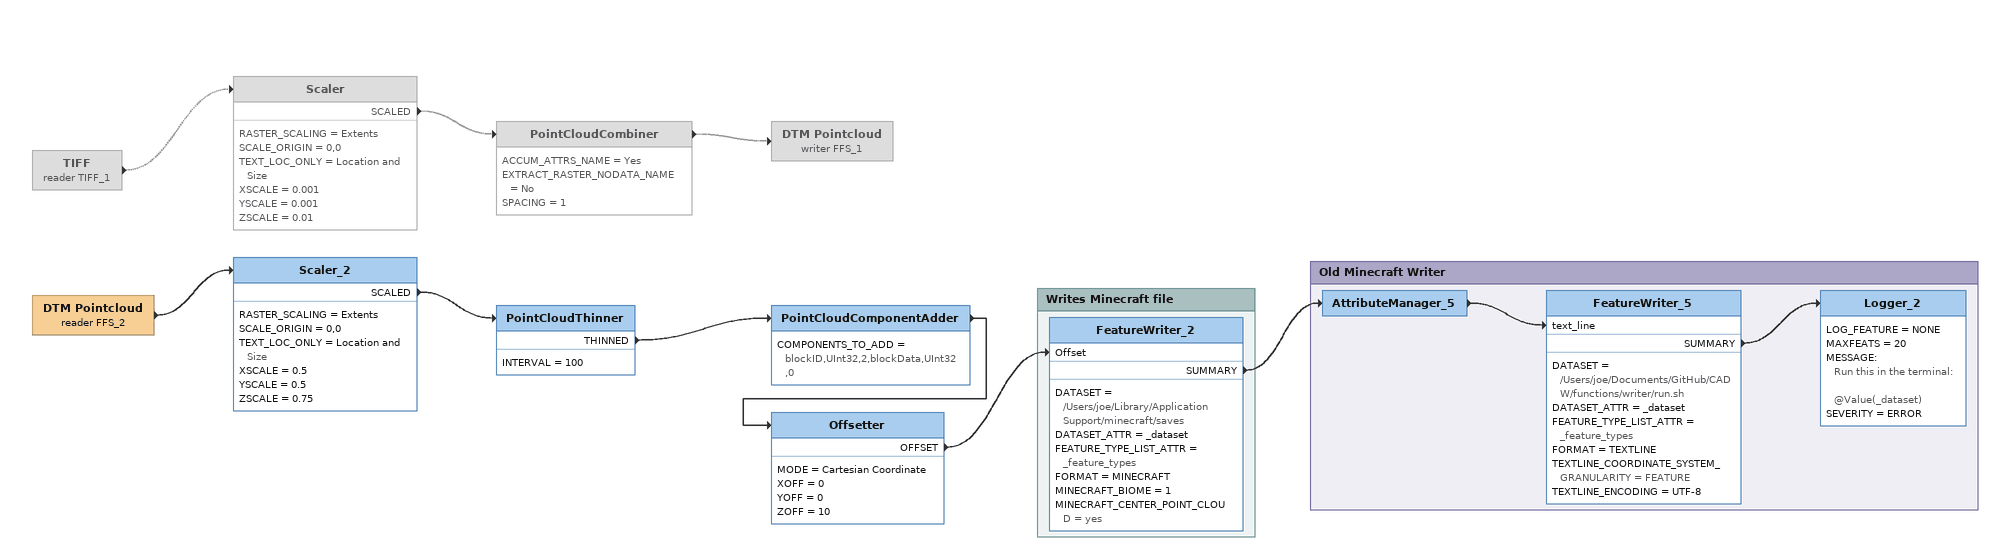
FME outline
TIFF (reader TIFF_1) [off]
    -> Scaler [off]
Scaler [off]
    RASTER_SCALING = Extents
    SCALE_ORIGIN = 0,0
    TEXT_LOC_ONLY = Location and Size
    XSCALE = 0.001
    YSCALE = 0.001
    ZSCALE = 0.01
    SCALED -> PointCloudCombiner [off]
PointCloudCombiner [off]
    ACCUM_ATTRS_NAME = Yes
    EXTRACT_RASTER_NODATA_NAME = No
    SPACING = 1
    -> DTM Pointcloud (writer FFS_1) [off]
DTM Pointcloud (writer FFS_1) [off]
DTM Pointcloud (reader FFS_2)
    -> Scaler_2
Scaler_2
    RASTER_SCALING = Extents
    SCALE_ORIGIN = 0,0
    TEXT_LOC_ONLY = Location and Size
    XSCALE = 0.5
    YSCALE = 0.5
    ZSCALE = 0.75
    SCALED -> PointCloudThinner
PointCloudThinner
    INTERVAL = 100
    THINNED -> PointCloudComponentAdder
PointCloudComponentAdder
    COMPONENTS_TO_ADD = blockID,UInt32,2,blockData,UInt32,0
    -> Offsetter
Offsetter
    MODE = Cartesian Coordinate
    XOFF = 0
    YOFF = 0
    ZOFF = 10
    OFFSET -> FeatureWriter_2 [Offset]

Bookmark: Writes Minecraft file
FeatureWriter_2
    DATASET = /Users/joe/Library/Application Support/minecraft/saves
    DATASET_ATTR = _dataset
    FEATURE_TYPE_LIST_ATTR = _feature_types
    FORMAT = MINECRAFT
    MINECRAFT_BIOME = 1
    MINECRAFT_CENTER_POINT_CLOUD = yes
    SUMMARY -> AttributeManager_5

Bookmark: Old Minecraft Writer
AttributeManager_5
    -> FeatureWriter_5 [text_line]
FeatureWriter_5
    DATASET = /Users/joe/Documents/GitHub/CADW/functions/writer/run.sh
    DATASET_ATTR = _dataset
    FEATURE_TYPE_LIST_ATTR = _feature_types
    FORMAT = TEXTLINE
    TEXTLINE_COORDINATE_SYSTEM_GRANULARITY = FEATURE
    TEXTLINE_ENCODING = UTF-8
    SUMMARY -> Logger_2
Logger_2
    LOG_FEATURE = NONE
    MAXFEATS = 20
    MESSAGE:
      Run this in the terminal:

      @Value(_dataset)
    SEVERITY = ERROR
